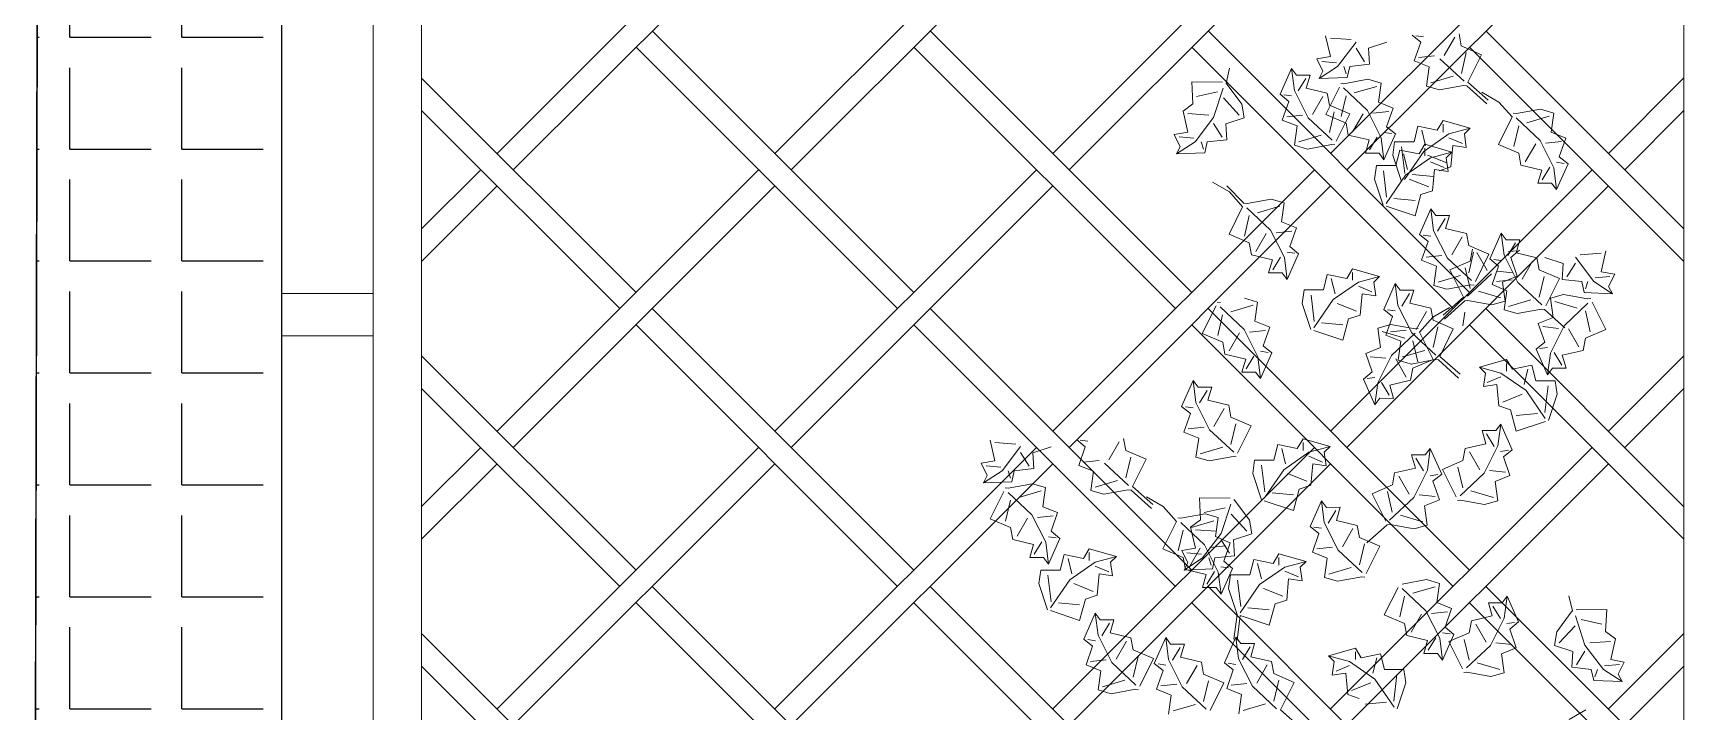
# Model space of a CAD drawing. Header units: inches. Extents: x -173 to 14008, y -3334 to 10368.
# Drawn here: x 7964.6 to 8167.3, y 9968.2 to 10051.6 of the extents above; entities that cross this region are included whole.
import ezdxf

# ---------------------------------------------------------------- set-up
doc = ezdxf.new("R2010")
doc.units = ezdxf.units.IN
doc.header["$MEASUREMENT"] = 0
doc.layers.add('ARREDAMENTO', color=8, linetype='Continuous', lineweight=18)
pattern_1 = [(360, (-11088.4, 5018.606), (-2e-15, 13.75), [10, -3.75]), (90, (-11088.4, 5018.606), (-13.75, -9e-16), [10, -3.75])]

# ---------------------------------------------------------------- blocks, each defined once
blk = doc.blocks.new('parete')
at = {"layer": 'ARREDAMENTO'}
for p, q in [((2740.95, 3546.61), (2740.95, 3769.02)), ((2752.23, 3546.61), (2752.23, 3769.02)), ((2758.16, 3546.61), (2758.16, 3769.02)), ((2913.19, 3546.61), (2913.19, 3769.02)), ((2752.23, 3719.68), (2740.95, 3719.68)), ((2752.23, 3714.48), (2740.95, 3714.48))]:
    blk.add_line(p, q, dxfattribs=at)
at = {"layer": 'ARREDAMENTO', "linetype": 'Continuous'}
for p, q in [((2767.42, 3736.9), (2799.55, 3769.02)), ((2801.55, 3736.9), (2833.67, 3769.02)), ((2835.67, 3736.9), (2867.8, 3769.02)), ((2869.8, 3736.9), (2901.92, 3769.02)), ((2769.42, 3734.9), (2801.55, 3767.02)), ((2803.55, 3734.9), (2835.67, 3767.02)), ((2837.67, 3734.9), (2869.8, 3767.02)), ((2871.8, 3734.9), (2903.92, 3767.02)), ((2818.61, 3719.83), (2786.49, 3751.96)), ((2852.74, 3719.83), (2820.61, 3751.96)), ((2886.86, 3719.83), (2854.74, 3751.96)), ((2913.19, 3727.63), (2888.86, 3751.96)), ((2816.61, 3717.83), (2784.49, 3749.96)), ((2850.74, 3717.83), (2818.61, 3749.96)), ((2884.86, 3717.83), (2852.74, 3749.96)), ((2913.19, 3723.63), (2886.86, 3749.96)), ((2784.49, 3719.83), (2758.16, 3746.16)), ((2903.92, 3736.9), (2913.19, 3746.17)), ((2782.49, 3717.83), (2758.16, 3742.16)), ((2905.92, 3734.9), (2913.19, 3742.17)), ((2758.16, 3727.63), (2765.42, 3734.9)), ((2767.42, 3702.77), (2799.55, 3734.9)), ((2801.55, 3702.77), (2833.67, 3734.9)), ((2835.67, 3702.77), (2867.8, 3734.9)), ((2869.8, 3702.77), (2901.92, 3734.9)), ((2758.16, 3723.63), (2767.42, 3732.9)), ((2769.42, 3700.77), (2801.55, 3732.9)), ((2803.55, 3700.77), (2835.67, 3732.9)), ((2837.67, 3700.77), (2869.8, 3732.9)), ((2871.8, 3700.77), (2903.92, 3732.9)), ((2818.61, 3685.71), (2786.49, 3717.83)), ((2852.74, 3685.71), (2820.61, 3717.83)), ((2886.86, 3685.71), (2854.74, 3717.83)), ((2913.19, 3693.5), (2888.86, 3717.83)), ((2816.61, 3683.71), (2784.49, 3715.83)), ((2850.74, 3683.71), (2818.61, 3715.83)), ((2884.86, 3683.71), (2852.74, 3715.83)), ((2913.19, 3689.5), (2886.86, 3715.83)), ((2784.49, 3685.71), (2758.16, 3712.04)), ((2903.92, 3702.77), (2913.19, 3712.04)), ((2782.49, 3683.71), (2758.16, 3708.04)), ((2905.92, 3700.77), (2913.19, 3708.04)), ((2758.16, 3693.51), (2765.42, 3700.77)), ((2767.42, 3668.65), (2799.55, 3700.77)), ((2801.55, 3668.65), (2833.67, 3700.77)), ((2835.67, 3668.65), (2867.8, 3700.77)), ((2869.8, 3668.65), (2901.92, 3700.77)), ((2758.16, 3689.51), (2767.42, 3698.77)), ((2769.42, 3666.65), (2801.55, 3698.77)), ((2803.55, 3666.65), (2835.67, 3698.77)), ((2837.67, 3666.65), (2869.8, 3698.77)), ((2871.8, 3666.65), (2903.92, 3698.77)), ((2818.61, 3651.58), (2786.49, 3683.71)), ((2852.74, 3651.58), (2820.61, 3683.71)), ((2886.86, 3651.58), (2854.74, 3683.71)), ((2913.19, 3659.38), (2888.86, 3683.71)), ((2816.61, 3649.58), (2784.49, 3681.71)), ((2850.74, 3649.58), (2818.61, 3681.71)), ((2884.86, 3649.58), (2852.74, 3681.71)), ((2913.19, 3655.38), (2886.86, 3681.71)), ((2818.61, 3617.46), (2758.16, 3677.91)), ((2903.92, 3668.65), (2913.19, 3677.92)), ((2816.61, 3615.46), (2758.16, 3673.91)), ((2905.92, 3666.65), (2913.19, 3673.92))]:
    blk.add_line(p, q, dxfattribs=at)
at = {"layer": 'ARREDAMENTO', "lineweight": 5}
for p, q in [((2869.76, 3748.8), (2869.17, 3751.36)), ((2869.77, 3751.06), (2872.33, 3750.89)), ((2880.87, 3750.56), (2879.79, 3751.43)), ((2880.26, 3751.36), (2881.2, 3751.23)), ((2885.03, 3751.17), (2883.76, 3748.95)), ((2885.57, 3751.58), (2885.84, 3750.1)), ((2870.65, 3747.59), (2872.93, 3750.58)), ((2873.96, 3748.17), (2872.92, 3749.83)), ((2876.69, 3750.56), (2874.43, 3749.82)), ((2874.43, 3749.82), (2874.56, 3747.86)), ((2880.06, 3748.27), (2880.87, 3750.56)), ((2885.84, 3750.1), (2888.33, 3749.03)), ((2885.85, 3746.73), (2886.45, 3749.29)), ((2888.33, 3749.03), (2886.66, 3745.66)), ((2856.96, 3745.51), (2857.39, 3747.37)), ((2857.39, 3747.37), (2857.39, 3747.37)), ((2863.59, 3744.16), (2864.99, 3747.33)), ((2864.99, 3747.33), (2865.34, 3744.64)), ((2864.99, 3747.33), (2865.6, 3746.52)), ((2868.1, 3748.52), (2869.76, 3748.8)), ((2868.84, 3747.01), (2868.1, 3748.52)), ((2868.38, 3746.11), (2870.65, 3747.59)), ((2868.38, 3746.11), (2868.84, 3747.01)), ((2870.5, 3748.05), (2868.7, 3748.21)), ((2871.7, 3746.68), (2871.4, 3747.59)), ((2872.15, 3747.58), (2871.84, 3746.23)), ((2874.56, 3747.86), (2872.15, 3747.58)), ((2881.88, 3747.53), (2880.06, 3748.27)), ((2880.6, 3748.67), (2882.55, 3748.88)), ((2881.55, 3745.18), (2881.88, 3747.53)), ((2883.22, 3748.54), (2886.18, 3745.78)), ((2852.75, 3745.69), (2856.51, 3745.66)), ((2852.88, 3742.98), (2852.75, 3745.69)), ((2855.42, 3741.31), (2856.59, 3744.91)), ((2857.11, 3745.36), (2856.96, 3745.51)), ((2858.89, 3742.94), (2857.11, 3745.36)), ((2865.6, 3746.52), (2867.28, 3746.52)), ((2865.81, 3744.57), (2866.74, 3746.12)), ((2867.28, 3746.52), (2866.81, 3744.91)), ((2866.81, 3744.91), (2869.37, 3744.31)), ((2871.84, 3746.23), (2868.38, 3746.11)), ((2869.2, 3741.7), (2870.88, 3745.06)), ((2871.42, 3745.47), (2871.03, 3745.51)), ((2874.31, 3742.18), (2871.39, 3744.94)), ((2874.37, 3746.01), (2871.42, 3745.47)), ((2875.45, 3745.14), (2872.7, 3744.33)), ((2874.37, 3746.01), (2875.99, 3745.55)), ((2875.99, 3745.55), (2875.66, 3743.19)), ((2883.17, 3744.71), (2881.55, 3745.18)), ((2882.09, 3745.58), (2884.84, 3746.4)), ((2883.17, 3744.71), (2886.12, 3745.26)), ((2886.51, 3745.21), (2886.12, 3745.26)), ((2888.98, 3742.98), (2886.51, 3745.21)), ((2886.66, 3745.66), (2889.16, 3743.46)), ((2851.67, 3742.09), (2852.88, 3742.98)), ((2855.9, 3744.47), (2853.34, 3743.88)), ((2858.58, 3741.59), (2856.64, 3743.71)), ((2858.89, 3742.94), (2859.18, 3741.28)), ((2864.67, 3743.29), (2863.59, 3744.16)), ((2863.86, 3741), (2864.67, 3743.29)), ((2864.06, 3744.1), (2865, 3743.96)), ((2865.34, 3744.64), (2867.03, 3741.28)), ((2868.84, 3743.9), (2867.56, 3741.68)), ((2869.37, 3744.31), (2869.64, 3742.83)), ((2871.69, 3743.99), (2871.09, 3741.43)), ((2875.66, 3743.19), (2877.48, 3742.45)), ((2890.44, 3743.2), (2888.38, 3744.41)), ((2890.44, 3743.2), (2892.08, 3741.38)), ((2852.25, 3739.53), (2851.67, 3742.09)), ((2852.27, 3741.79), (2854.82, 3741.62)), ((2853.14, 3738.32), (2855.42, 3741.31)), ((2859.18, 3741.28), (2856.92, 3740.55)), ((2865.68, 3740.27), (2863.86, 3741)), ((2864.4, 3741.41), (2866.35, 3741.61)), ((2867.03, 3741.28), (2869.98, 3738.51)), ((2871.7, 3740.63), (2869.2, 3741.7)), ((2869.64, 3742.83), (2872.14, 3741.76)), ((2869.65, 3739.47), (2870.25, 3742.02)), ((2872.14, 3741.76), (2870.46, 3738.39)), ((2872.5, 3739.55), (2873.78, 3741.77)), ((2876, 3738.82), (2874.31, 3742.18)), ((2876.94, 3742.05), (2874.99, 3741.84)), ((2877.48, 3742.45), (2876.67, 3740.17)), ((2882.89, 3739.77), (2883.6, 3740.96)), ((2883.6, 3740.96), (2886.93, 3740.01)), ((2890.4, 3738.01), (2892.08, 3741.38)), ((2892.61, 3741.79), (2892.23, 3741.83)), ((2895.51, 3738.5), (2892.59, 3741.26)), ((2895.57, 3742.33), (2892.61, 3741.79)), ((2896.65, 3741.46), (2893.89, 3740.64)), ((2895.57, 3742.33), (2897.19, 3741.86)), ((2897.19, 3741.86), (2896.86, 3739.51)), ((2850.59, 3739.24), (2852.25, 3739.53)), ((2851.33, 3737.73), (2850.59, 3739.24)), ((2853, 3738.77), (2851.19, 3738.94)), ((2856.46, 3738.9), (2855.42, 3740.56)), ((2856.92, 3740.55), (2857.06, 3738.59)), ((2865.35, 3737.91), (2865.68, 3740.27)), ((2865.89, 3738.32), (2868.64, 3739.13)), ((2871.97, 3739.15), (2871.7, 3740.63)), ((2874.52, 3738.55), (2871.97, 3739.15)), ((2875.53, 3738.89), (2874.59, 3737.34)), ((2876.35, 3736.13), (2876, 3738.82)), ((2877.28, 3739.36), (2876.34, 3739.49)), ((2877.75, 3739.29), (2876.35, 3736.13)), ((2876.67, 3740.17), (2877.75, 3739.29)), ((2880.04, 3738.34), (2880.51, 3740.24)), ((2880.51, 3740.24), (2882.89, 3739.77)), ((2880.99, 3739.77), (2881.46, 3737.87)), ((2884.32, 3739.29), (2881.23, 3737.15)), ((2883.6, 3740.48), (2883.6, 3739.53)), ((2886.93, 3740.01), (2884.32, 3739.29)), ((2884.32, 3738.82), (2885.98, 3738.1)), ((2886.93, 3740.01), (2886.22, 3739.29)), ((2886.22, 3739.29), (2886.46, 3737.63)), ((2892.89, 3740.31), (2892.29, 3737.75)), ((2896.86, 3739.51), (2898.67, 3738.77)), ((2850.88, 3736.83), (2853.14, 3738.32)), ((2850.88, 3736.83), (2851.33, 3737.73)), ((2854.34, 3736.96), (2850.88, 3736.83)), ((2854.19, 3737.41), (2853.9, 3738.31)), ((2854.65, 3738.31), (2854.34, 3736.96)), ((2857.06, 3738.59), (2854.65, 3738.31)), ((2866.97, 3737.44), (2865.35, 3737.91)), ((2866.97, 3737.44), (2869.92, 3737.99)), ((2870.31, 3737.94), (2869.92, 3737.99)), ((2874.06, 3736.93), (2874.52, 3738.55)), ((2875.74, 3736.94), (2874.06, 3736.93)), ((2876.35, 3736.13), (2875.74, 3736.94)), ((2877.42, 3736.68), (2877.66, 3738.34)), ((2877.66, 3738.34), (2880.04, 3738.34)), ((2877.8, 3735.41), (2878.28, 3737.31)), ((2878.28, 3737.31), (2880.65, 3736.83)), ((2878.9, 3734.45), (2878.52, 3737.71)), ((2878.75, 3736.83), (2879.23, 3734.93)), ((2881.23, 3737.15), (2878.86, 3733.69)), ((2880.65, 3736.83), (2881.37, 3738.02)), ((2881.37, 3738.02), (2884.7, 3737.07)), ((2881.37, 3737.55), (2881.37, 3736.6)), ((2884.7, 3737.07), (2882.08, 3736.36)), ((2884.7, 3737.07), (2883.98, 3736.36)), ((2884.79, 3737.87), (2884.56, 3735.25)), ((2886.46, 3737.63), (2884.79, 3737.87)), ((2892.89, 3736.94), (2890.4, 3738.01)), ((2893.17, 3735.46), (2892.89, 3736.94)), ((2893.7, 3735.87), (2894.98, 3738.09)), ((2897.2, 3735.14), (2895.51, 3738.5)), ((2898.14, 3738.37), (2896.19, 3738.16)), ((2898.67, 3738.77), (2897.87, 3736.48)), ((2875.18, 3733.74), (2875.42, 3735.41)), ((2875.42, 3735.41), (2877.8, 3735.41)), ((2876.67, 3731.52), (2876.28, 3734.78)), ((2877.42, 3736.68), (2878.48, 3733.47)), ((2882.08, 3736.36), (2878.99, 3734.22)), ((2884.08, 3735.73), (2881.7, 3736.68)), ((2882.08, 3735.88), (2883.74, 3735.17)), ((2882.56, 3734.93), (2882.32, 3732.32)), ((2884.22, 3734.69), (2882.56, 3734.93)), ((2884.56, 3735.25), (2883.13, 3734.78)), ((2883.98, 3736.36), (2884.22, 3734.69)), ((2895.72, 3734.86), (2893.17, 3735.46)), ((2895.26, 3733.25), (2895.72, 3734.86)), ((2896.73, 3735.2), (2895.79, 3733.65)), ((2897.54, 3732.45), (2897.2, 3735.14)), ((2898.48, 3735.68), (2897.54, 3735.81)), ((2898.95, 3735.61), (2897.54, 3732.45)), ((2897.87, 3736.48), (2898.95, 3735.61)), ((2857.36, 3732.17), (2855.3, 3733.38)), ((2859.15, 3730.8), (2857.05, 3732.9)), ((2875.18, 3733.74), (2876.24, 3730.54)), ((2878.99, 3734.22), (2876.62, 3730.76)), ((2881.84, 3732.79), (2879.46, 3733.74)), ((2879.8, 3734.3), (2882.42, 3734.06)), ((2896.94, 3733.25), (2895.26, 3733.25)), ((2897.54, 3732.45), (2896.94, 3733.25)), ((2857.36, 3732.17), (2858.99, 3730.35)), ((2859.53, 3730.75), (2859.15, 3730.8)), ((2862.49, 3731.3), (2859.53, 3730.75)), ((2862.49, 3731.3), (2864.1, 3730.83)), ((2864.1, 3730.83), (2863.77, 3728.48)), ((2877.56, 3731.37), (2880.18, 3731.13)), ((2880.89, 3731.84), (2880.18, 3729.23)), ((2882.32, 3732.32), (2880.89, 3731.84)), ((2857.32, 3726.98), (2858.99, 3730.35)), ((2859.8, 3729.27), (2859.2, 3726.72)), ((2862.43, 3727.46), (2859.51, 3730.23)), ((2863.57, 3730.43), (2860.81, 3729.61)), ((2880.18, 3729.23), (2876.61, 3730.41)), ((2880.69, 3726.93), (2882.1, 3730.09)), ((2882.1, 3730.09), (2882.7, 3729.29)), ((2882.1, 3730.09), (2882.44, 3727.4)), ((2882.7, 3729.29), (2884.39, 3729.29)), ((2882.91, 3727.34), (2883.85, 3728.89)), ((2884.39, 3729.29), (2883.92, 3727.68)), ((2859.81, 3725.91), (2857.32, 3726.98)), ((2860.62, 3724.84), (2861.89, 3727.06)), ((2864.12, 3724.1), (2862.43, 3727.46)), ((2865.05, 3727.33), (2863.1, 3727.13)), ((2863.77, 3728.48), (2865.59, 3727.74)), ((2865.59, 3727.74), (2864.79, 3725.45)), ((2881.77, 3726.06), (2880.69, 3726.93)), ((2881.16, 3726.86), (2882.1, 3726.73)), ((2882.44, 3727.4), (2884.13, 3724.04)), ((2883.92, 3727.68), (2886.48, 3727.08)), ((2885.94, 3726.67), (2884.67, 3724.45)), ((2886.48, 3727.08), (2886.75, 3725.6)), ((2889.34, 3723.94), (2890.75, 3727.1)), ((2890.75, 3727.1), (2891.36, 3726.3)), ((2890.75, 3727.1), (2891.09, 3724.41)), ((2860.08, 3724.43), (2859.81, 3725.91)), ((2865.4, 3724.65), (2864.45, 3724.78)), ((2864.79, 3725.45), (2865.87, 3724.58)), ((2880.97, 3723.77), (2881.77, 3726.06)), ((2886.75, 3725.6), (2889.24, 3724.53)), ((2886.76, 3722.23), (2887.36, 3724.79)), ((2887.21, 3725.14), (2886.94, 3723.66)), ((2887.75, 3724.74), (2889.02, 3722.52)), ((2891.36, 3726.3), (2893.04, 3726.3)), ((2891.56, 3724.35), (2892.5, 3725.9)), ((2892.52, 3724.93), (2891.58, 3724.8)), ((2891.91, 3724.12), (2892.99, 3725)), ((2893.04, 3726.3), (2892.57, 3724.69)), ((2892.57, 3724.69), (2895.13, 3724.09)), ((2903.01, 3724.63), (2900.45, 3724.46)), ((2903.02, 3722.37), (2903.61, 3724.93)), ((2862.64, 3723.83), (2860.08, 3724.43)), ((2862.17, 3722.22), (2862.64, 3723.83)), ((2863.65, 3724.17), (2862.71, 3722.62)), ((2864.46, 3721.41), (2864.12, 3724.1)), ((2865.87, 3724.58), (2864.46, 3721.41)), ((2871.77, 3721.55), (2872.49, 3722.74)), ((2872.49, 3722.74), (2875.81, 3721.79)), ((2882.79, 3723.03), (2880.97, 3723.77)), ((2881.51, 3724.17), (2883.46, 3724.38)), ((2882.46, 3720.68), (2882.79, 3723.03)), ((2884.13, 3724.04), (2887.08, 3721.28)), ((2886.94, 3723.66), (2884.44, 3722.59)), ((2884.44, 3722.59), (2886.12, 3719.23)), ((2886.93, 3720.3), (2886.33, 3722.86)), ((2889.24, 3724.53), (2887.57, 3721.16)), ((2890.42, 3723.07), (2889.34, 3723.94)), ((2889.62, 3720.78), (2890.42, 3723.07)), ((2889.82, 3723.87), (2890.76, 3723.74)), ((2891.09, 3724.41), (2892.78, 3721.06)), ((2892.72, 3721.83), (2891.91, 3724.12)), ((2894.59, 3723.68), (2893.32, 3721.46)), ((2895.13, 3724.09), (2895.4, 3722.61)), ((2895.4, 3722.61), (2897.89, 3721.54)), ((2896.09, 3724.12), (2898.35, 3723.39)), ((2898.35, 3723.39), (2898.22, 3721.43)), ((2898.82, 3721.74), (2899.86, 3723.4)), ((2902.13, 3721.16), (2899.85, 3724.15)), ((2863.85, 3722.22), (2862.17, 3722.22)), ((2864.46, 3721.41), (2863.85, 3722.22)), ((2868.92, 3720.13), (2869.39, 3722.03)), ((2869.39, 3722.03), (2871.77, 3721.55)), ((2869.87, 3721.55), (2870.34, 3719.65)), ((2873.2, 3721.08), (2870.11, 3718.94)), ((2872.49, 3722.27), (2872.49, 3721.32)), ((2875.81, 3721.79), (2873.2, 3721.08)), ((2873.2, 3720.6), (2874.86, 3719.89)), ((2875.81, 3721.79), (2875.1, 3721.08)), ((2875.1, 3721.08), (2875.34, 3719.41)), ((2876.32, 3717.74), (2877.72, 3720.91)), ((2877.72, 3720.91), (2878.06, 3718.22)), ((2877.72, 3720.91), (2878.33, 3720.1)), ((2884.07, 3720.21), (2882.46, 3720.68)), ((2882.99, 3721.08), (2885.75, 3721.9)), ((2884.07, 3720.21), (2887.03, 3720.76)), ((2889.56, 3722.11), (2886.6, 3719.35)), ((2887.41, 3720.71), (2887.03, 3720.76)), ((2891.44, 3720.04), (2889.62, 3720.78)), ((2890.16, 3721.18), (2892.11, 3721.39)), ((2892.18, 3722.24), (2890.23, 3722.45)), ((2890.9, 3721.1), (2892.72, 3721.83)), ((2891.23, 3718.74), (2890.9, 3721.1)), ((2892.78, 3721.06), (2895.73, 3718.29)), ((2895.41, 3719.25), (2896.01, 3721.8)), ((2897.89, 3721.54), (2896.22, 3718.17)), ((2898.22, 3721.43), (2900.63, 3721.15)), ((2900.63, 3721.15), (2900.94, 3719.8)), ((2901.08, 3720.25), (2901.38, 3721.15)), ((2904.4, 3719.67), (2902.13, 3721.16)), ((2902.28, 3721.61), (2904.08, 3721.78)), ((2904.68, 3722.08), (2903.02, 3722.37)), ((2903.94, 3720.57), (2904.68, 3722.08)), ((2904.4, 3719.67), (2903.94, 3720.57)), ((2856.26, 3718.57), (2855.87, 3718.61)), ((2859.21, 3719.11), (2860.83, 3718.64)), ((2860.83, 3718.64), (2860.5, 3716.29)), ((2866.3, 3718.46), (2866.54, 3720.13)), ((2866.54, 3720.13), (2868.92, 3720.13)), ((2867.78, 3716.24), (2867.4, 3719.5)), ((2870.11, 3718.94), (2867.74, 3715.48)), ((2873.67, 3719.65), (2873.44, 3717.04)), ((2875.34, 3719.41), (2873.67, 3719.65)), ((2878.33, 3720.1), (2880.01, 3720.11)), ((2878.54, 3718.15), (2879.47, 3719.7)), ((2880.01, 3720.11), (2879.54, 3718.49)), ((2886.12, 3719.23), (2883.62, 3717.02)), ((2883.79, 3716.54), (2886.27, 3718.78)), ((2886.27, 3718.78), (2886.66, 3718.82)), ((2889.61, 3718.28), (2886.66, 3718.82)), ((2890.69, 3719.15), (2887.94, 3719.96)), ((2889.61, 3718.28), (2891.23, 3718.74)), ((2891.11, 3717.69), (2891.44, 3720.04)), ((2891.64, 3718.09), (2894.4, 3718.91)), ((2898.41, 3719.58), (2896.79, 3719.11)), ((2896.79, 3719.11), (2897.12, 3716.76)), ((2897.33, 3718.71), (2900.08, 3717.89)), ((2898.41, 3719.58), (2901.36, 3719.03)), ((2898.46, 3715.74), (2901.39, 3718.51)), ((2900.94, 3719.8), (2904.4, 3719.67)), ((2901.36, 3719.03), (2901.75, 3719.08)), ((2903.58, 3715.26), (2901.9, 3718.63)), ((2854.04, 3714.79), (2855.72, 3718.16)), ((2856.53, 3717.09), (2855.93, 3714.53)), ((2859.16, 3715.28), (2856.23, 3718.04)), ((2860.29, 3718.24), (2857.54, 3717.42)), ((2866.3, 3718.46), (2867.36, 3715.26)), ((2872.96, 3717.51), (2870.58, 3718.46)), ((2872.01, 3716.56), (2871.3, 3713.94)), ((2873.44, 3717.04), (2872.01, 3716.56)), ((2877.4, 3716.87), (2876.32, 3717.74)), ((2876.59, 3714.58), (2877.4, 3716.87)), ((2876.79, 3717.68), (2877.73, 3717.55)), ((2878.06, 3718.22), (2879.75, 3714.86)), ((2879.54, 3718.49), (2882.1, 3717.89)), ((2881.56, 3717.49), (2880.29, 3715.26)), ((2882.34, 3716.77), (2880.7, 3714.95)), ((2882.1, 3717.89), (2882.37, 3716.41)), ((2882.34, 3716.77), (2884.4, 3717.97)), ((2886.03, 3715.71), (2886.27, 3717.38)), ((2892.72, 3717.22), (2891.11, 3717.69)), ((2892.72, 3717.22), (2895.68, 3717.77)), ((2897.12, 3716.76), (2895.3, 3716.02)), ((2896.06, 3717.72), (2895.68, 3717.77)), ((2898.54, 3715.49), (2896.06, 3717.72)), ((2901.09, 3717.55), (2901.69, 3715)), ((2856.54, 3713.72), (2854.04, 3714.79)), ((2857.34, 3712.65), (2858.62, 3714.87)), ((2860.84, 3711.92), (2859.16, 3715.28)), ((2861.78, 3715.15), (2859.83, 3714.94)), ((2860.5, 3716.29), (2862.32, 3715.55)), ((2862.32, 3715.55), (2861.51, 3713.26)), ((2871.3, 3713.94), (2867.73, 3715.13)), ((2868.68, 3716.08), (2871.3, 3715.85)), ((2877.21, 3715.9), (2875.59, 3715.43)), ((2875.59, 3715.43), (2875.92, 3713.07)), ((2876.13, 3715.02), (2878.89, 3714.21)), ((2878.41, 3713.85), (2876.59, 3714.58)), ((2877.13, 3714.99), (2879.08, 3715.19)), ((2877.21, 3715.9), (2880.17, 3715.35)), ((2877.27, 3712.06), (2880.19, 3714.83)), ((2879.75, 3714.86), (2882.71, 3712.1)), ((2880.17, 3715.35), (2880.55, 3715.4)), ((2882.38, 3711.58), (2880.7, 3714.95)), ((2882.37, 3716.41), (2884.86, 3715.34)), ((2882.38, 3713.05), (2882.98, 3715.61)), ((2884.86, 3715.34), (2883.19, 3711.97)), ((2895.3, 3716.02), (2896.11, 3713.73)), ((2895.84, 3715.62), (2897.79, 3715.41)), ((2896.78, 3712.38), (2898.46, 3715.74)), ((2900.27, 3713.12), (2899, 3715.34)), ((2901.08, 3714.19), (2903.58, 3715.26)), ((2856.81, 3712.24), (2856.54, 3713.72)), ((2862.12, 3712.46), (2861.18, 3712.59)), ((2861.51, 3713.26), (2862.59, 3712.39)), ((2875.92, 3713.07), (2874.11, 3712.34)), ((2878.08, 3711.49), (2878.41, 3713.85)), ((2878.62, 3711.9), (2881.37, 3712.71)), ((2879.89, 3713.87), (2880.49, 3711.31)), ((2896.11, 3713.73), (2895.03, 3712.86)), ((2895.03, 3712.86), (2896.43, 3709.7)), ((2895.5, 3712.93), (2896.44, 3713.06)), ((2897.25, 3712.45), (2898.18, 3710.9)), ((2898.25, 3712.11), (2900.81, 3712.71)), ((2900.81, 3712.71), (2901.08, 3714.19)), ((2859.37, 3711.64), (2856.81, 3712.24)), ((2858.9, 3710.03), (2859.37, 3711.64)), ((2860.37, 3711.98), (2859.44, 3710.43)), ((2861.19, 3709.23), (2860.84, 3711.92)), ((2862.59, 3712.39), (2861.19, 3709.23)), ((2874.11, 3712.34), (2874.91, 3710.05)), ((2874.64, 3711.93), (2876.59, 3711.73)), ((2875.58, 3708.7), (2877.27, 3712.06)), ((2879.08, 3709.43), (2877.8, 3711.66)), ((2879.7, 3711.03), (2878.08, 3711.49)), ((2879.61, 3709.03), (2879.89, 3710.51)), ((2879.7, 3711.03), (2882.65, 3711.57)), ((2879.89, 3710.51), (2882.38, 3711.58)), ((2883.04, 3711.53), (2882.65, 3711.57)), ((2885.51, 3709.29), (2883.04, 3711.53)), ((2883.19, 3711.97), (2885.69, 3709.77)), ((2891.41, 3711.59), (2888.08, 3710.64)), ((2888.08, 3710.64), (2890.7, 3709.92)), ((2888.08, 3710.64), (2888.8, 3709.92)), ((2892.13, 3710.4), (2891.41, 3711.59)), ((2891.41, 3711.11), (2891.41, 3710.16)), ((2894.5, 3710.88), (2892.13, 3710.4)), ((2894.03, 3710.4), (2893.55, 3708.5)), ((2894.98, 3708.97), (2894.5, 3710.88)), ((2896.43, 3709.7), (2896.78, 3712.38)), ((2896.43, 3709.7), (2897.04, 3710.5)), ((2897.04, 3710.5), (2898.72, 3710.5)), ((2898.72, 3710.5), (2898.25, 3712.11)), ((2851.49, 3705.83), (2852.9, 3709)), ((2852.9, 3709), (2853.24, 3706.31)), ((2852.9, 3709), (2853.51, 3708.19)), ((2860.58, 3710.03), (2858.9, 3710.03)), ((2861.19, 3709.23), (2860.58, 3710.03)), ((2874.91, 3710.05), (2873.83, 3709.18)), ((2873.83, 3709.18), (2875.23, 3706.01)), ((2874.3, 3709.24), (2875.24, 3709.38)), ((2875.23, 3706.01), (2875.58, 3708.7)), ((2876.05, 3708.77), (2876.99, 3707.22)), ((2877.06, 3708.43), (2879.61, 3709.03)), ((2877.52, 3706.81), (2877.06, 3708.43)), ((2888.8, 3709.92), (2888.56, 3708.26)), ((2888.56, 3708.26), (2890.22, 3708.5)), ((2890.7, 3709.45), (2889.04, 3708.74)), ((2890.22, 3708.5), (2890.46, 3705.88)), ((2890.7, 3709.92), (2893.79, 3707.78)), ((2897.36, 3708.97), (2894.98, 3708.97)), ((2897.6, 3707.31), (2897.36, 3708.97)), ((2853.51, 3708.19), (2855.19, 3708.2)), ((2853.71, 3706.24), (2854.65, 3707.79)), ((2855.19, 3708.2), (2854.72, 3706.58)), ((2854.72, 3706.58), (2857.28, 3705.98)), ((2875.23, 3706.01), (2875.84, 3706.82)), ((2875.84, 3706.82), (2877.52, 3706.81)), ((2890.94, 3706.36), (2893.32, 3707.31)), ((2893.79, 3707.78), (2896.16, 3704.32)), ((2896.11, 3705.09), (2896.5, 3708.34)), ((2897.6, 3707.31), (2896.54, 3704.1)), ((2852.57, 3704.96), (2851.49, 3705.83)), ((2851.77, 3702.67), (2852.57, 3704.96)), ((2851.97, 3705.77), (2852.91, 3705.64)), ((2853.24, 3706.31), (2854.93, 3702.95)), ((2856.74, 3705.58), (2855.47, 3703.36)), ((2857.28, 3705.98), (2857.55, 3704.5)), ((2857.55, 3704.5), (2860.04, 3703.43)), ((2890.46, 3705.88), (2891.89, 3705.41)), ((2891.89, 3705.41), (2892.6, 3702.79)), ((2895.22, 3704.93), (2892.6, 3704.69)), ((2853.59, 3701.94), (2851.77, 3702.67)), ((2852.31, 3703.08), (2854.26, 3703.29)), ((2854.93, 3702.95), (2857.89, 3700.19)), ((2857.56, 3701.14), (2858.16, 3703.7)), ((2860.04, 3703.43), (2858.37, 3700.07)), ((2890.08, 3702.85), (2888.39, 3702.86)), ((2888.39, 3702.86), (2888.86, 3701.24)), ((2889.87, 3700.9), (2888.93, 3702.45)), ((2890.68, 3703.66), (2890.08, 3702.85)), ((2890.68, 3703.66), (2890.34, 3700.97)), ((2892.09, 3700.49), (2890.68, 3703.66)), ((2892.6, 3702.79), (2896.17, 3703.98)), ((2828.55, 3699.12), (2827.97, 3701.68)), ((2828.57, 3701.37), (2831.12, 3701.2)), ((2829.44, 3697.91), (2831.72, 3700.9)), ((2835.48, 3700.87), (2833.22, 3700.13)), ((2839.66, 3700.87), (2838.58, 3701.74)), ((2838.86, 3698.58), (2839.66, 3700.87)), ((2839.05, 3701.68), (2839.99, 3701.54)), ((2843.83, 3701.48), (2842.56, 3699.26)), ((2844.37, 3701.89), (2844.64, 3700.41)), ((2844.64, 3700.41), (2847.13, 3699.34)), ((2853.26, 3699.58), (2853.59, 3701.94)), ((2853.79, 3699.99), (2856.55, 3700.8)), ((2862.84, 3699.23), (2863.32, 3701.13)), ((2863.32, 3701.13), (2865.7, 3700.66)), ((2863.79, 3700.66), (2864.27, 3698.76)), ((2865.7, 3700.66), (2866.41, 3701.85)), ((2866.41, 3701.85), (2869.74, 3700.9)), ((2866.41, 3701.37), (2866.41, 3700.42)), ((2869.74, 3700.9), (2867.12, 3700.18)), ((2869.74, 3700.9), (2869.02, 3700.18)), ((2882.03, 3700.67), (2881.42, 3699.86)), ((2882.03, 3700.67), (2881.69, 3697.98)), ((2883.44, 3697.51), (2882.03, 3700.67)), ((2886.3, 3700.64), (2886.03, 3699.16)), ((2888.86, 3701.24), (2886.3, 3700.64)), ((2890.34, 3700.97), (2888.65, 3697.61)), ((2891.62, 3700.43), (2890.67, 3700.3)), ((2891.01, 3699.62), (2892.09, 3700.49)), ((2826.89, 3698.83), (2828.55, 3699.12)), ((2827.63, 3697.32), (2826.89, 3698.83)), ((2829.3, 3698.36), (2827.49, 3698.52)), ((2832.76, 3698.48), (2831.72, 3700.14)), ((2833.22, 3700.13), (2833.36, 3698.18)), ((2840.68, 3697.85), (2838.86, 3698.58)), ((2839.4, 3698.99), (2841.35, 3699.19)), ((2842.02, 3698.86), (2844.97, 3696.1)), ((2844.65, 3697.05), (2845.25, 3699.6)), ((2847.13, 3699.34), (2845.46, 3695.97)), ((2854.87, 3699.12), (2853.26, 3699.58)), ((2854.87, 3699.12), (2857.83, 3699.66)), ((2858.21, 3699.62), (2857.83, 3699.66)), ((2860.23, 3697.57), (2860.46, 3699.23)), ((2860.46, 3699.23), (2862.84, 3699.23)), ((2861.71, 3695.34), (2861.32, 3698.6)), ((2867.12, 3700.18), (2864.03, 3698.04)), ((2867.12, 3699.71), (2868.79, 3698.99)), ((2867.6, 3698.76), (2867.36, 3696.14)), ((2869.26, 3698.52), (2867.6, 3698.76)), ((2869.02, 3700.18), (2869.26, 3698.52)), ((2880.21, 3698.25), (2877.65, 3697.65)), ((2881.42, 3699.86), (2879.74, 3699.87)), ((2879.74, 3699.87), (2880.21, 3698.25)), ((2881.22, 3697.91), (2880.28, 3699.46)), ((2886.03, 3699.16), (2883.54, 3698.09)), ((2886.02, 3695.8), (2885.42, 3698.36)), ((2886.84, 3700.24), (2888.11, 3698.01)), ((2891.81, 3697.33), (2891.01, 3699.62)), ((2827.18, 3696.42), (2829.44, 3697.91)), ((2827.18, 3696.42), (2827.63, 3697.32)), ((2830.64, 3696.54), (2827.18, 3696.42)), ((2830.49, 3697), (2830.2, 3697.9)), ((2833.17, 3696.32), (2830.21, 3695.78)), ((2830.95, 3697.89), (2830.64, 3696.54)), ((2833.36, 3698.18), (2830.95, 3697.89)), ((2833.17, 3696.32), (2834.78, 3695.86)), ((2840.34, 3695.49), (2840.68, 3697.85)), ((2840.88, 3695.9), (2843.64, 3696.71)), ((2860.23, 3697.57), (2861.29, 3694.36)), ((2864.03, 3698.04), (2861.66, 3694.58)), ((2866.88, 3696.62), (2864.51, 3697.57)), ((2877.65, 3697.65), (2877.38, 3696.17)), ((2878.19, 3697.25), (2879.46, 3695.03)), ((2881.69, 3697.98), (2880, 3694.62)), ((2882.96, 3697.44), (2882.02, 3697.31)), ((2882.36, 3696.63), (2883.44, 3697.51)), ((2883.16, 3694.34), (2882.36, 3696.63)), ((2883.54, 3698.09), (2885.21, 3694.73)), ((2888.65, 3697.61), (2885.7, 3694.85)), ((2891.27, 3697.74), (2889.32, 3697.94)), ((2889.99, 3696.6), (2891.81, 3697.33)), ((2890.32, 3694.24), (2889.99, 3696.6)), ((2828, 3692.01), (2829.67, 3695.38)), ((2830.21, 3695.78), (2829.83, 3695.82)), ((2830.48, 3694.3), (2829.88, 3691.74)), ((2833.11, 3692.49), (2830.19, 3695.26)), ((2834.25, 3695.45), (2831.49, 3694.64)), ((2834.78, 3695.86), (2834.45, 3693.5)), ((2841.96, 3695.02), (2840.34, 3695.49)), ((2841.96, 3695.02), (2844.92, 3695.57)), ((2845.3, 3695.52), (2844.92, 3695.57)), ((2847.78, 3693.29), (2845.3, 3695.52)), ((2845.46, 3695.97), (2847.95, 3693.77)), ((2849.23, 3693.51), (2847.17, 3694.72)), ((2853.68, 3694.58), (2857.44, 3694.55)), ((2853.81, 3691.87), (2853.68, 3694.58)), ((2858.04, 3694.25), (2857.89, 3694.4)), ((2859.83, 3691.83), (2858.04, 3694.25)), ((2865.22, 3693.05), (2861.65, 3694.24)), ((2862.6, 3695.19), (2865.22, 3694.95)), ((2865.93, 3695.67), (2865.22, 3693.05)), ((2867.36, 3696.14), (2865.93, 3695.67)), ((2867.28, 3691.06), (2868.68, 3694.23)), ((2868.68, 3694.23), (2869.02, 3691.54)), ((2868.68, 3694.23), (2869.29, 3693.42)), ((2877.38, 3696.17), (2874.89, 3695.1)), ((2874.89, 3695.1), (2876.56, 3691.74)), ((2877.37, 3692.81), (2876.77, 3695.37)), ((2880, 3694.62), (2877.04, 3691.86)), ((2882.62, 3694.75), (2880.67, 3694.96)), ((2881.34, 3693.61), (2883.16, 3694.34)), ((2885.37, 3694.28), (2885.75, 3694.32)), ((2888.71, 3693.78), (2885.75, 3694.32)), ((2889.79, 3694.65), (2887.03, 3695.46)), ((2888.71, 3693.78), (2890.32, 3694.24)), ((2834.8, 3689.13), (2833.11, 3692.49)), ((2835.73, 3692.36), (2833.78, 3692.16)), ((2834.45, 3693.5), (2836.27, 3692.77)), ((2836.27, 3692.77), (2835.47, 3690.48)), ((2849.23, 3693.51), (2850.87, 3691.69)), ((2854.37, 3692.64), (2851.41, 3692.1)), ((2856.83, 3693.35), (2854.27, 3692.77)), ((2854.37, 3692.64), (2855.98, 3692.18)), ((2855.98, 3692.18), (2855.65, 3689.82)), ((2856.36, 3690.2), (2857.52, 3693.8)), ((2859.52, 3690.48), (2857.58, 3692.6)), ((2869.29, 3693.42), (2870.97, 3693.43)), ((2869.49, 3691.47), (2870.43, 3693.02)), ((2870.97, 3693.43), (2870.5, 3691.81)), ((2881.14, 3691.66), (2878.38, 3692.47)), ((2881.67, 3691.25), (2881.34, 3693.61)), ((2830.49, 3690.94), (2828, 3692.01)), ((2830.76, 3689.46), (2830.49, 3690.94)), ((2831.3, 3689.86), (2832.57, 3692.09)), ((2835.47, 3690.48), (2836.55, 3689.61)), ((2849.2, 3688.33), (2850.87, 3691.69)), ((2851.41, 3692.1), (2851.03, 3692.14)), ((2851.68, 3690.62), (2851.08, 3688.06)), ((2854.31, 3688.81), (2851.38, 3691.57)), ((2852.6, 3690.98), (2853.81, 3691.87)), ((2853.19, 3688.42), (2852.6, 3690.98)), ((2855.44, 3691.77), (2852.69, 3690.96)), ((2853.2, 3690.67), (2855.76, 3690.5)), ((2854.08, 3687.21), (2856.36, 3690.2)), ((2860.12, 3690.17), (2857.86, 3689.44)), ((2859.83, 3691.83), (2860.12, 3690.17)), ((2868.35, 3690.19), (2867.28, 3691.06)), ((2867.55, 3687.9), (2868.35, 3690.19)), ((2867.75, 3691), (2868.69, 3690.87)), ((2869.02, 3691.54), (2870.71, 3688.18)), ((2870.5, 3691.81), (2873.06, 3691.21)), ((2872.52, 3690.81), (2871.25, 3688.58)), ((2873.06, 3691.21), (2873.33, 3689.73)), ((2874.24, 3689.05), (2876.72, 3691.29)), ((2876.72, 3691.29), (2877.1, 3691.33)), ((2880.06, 3690.79), (2877.1, 3691.33)), ((2880.06, 3690.79), (2881.67, 3691.25)), ((2833.32, 3688.86), (2830.76, 3689.46)), ((2832.85, 3687.24), (2833.32, 3688.86)), ((2834.33, 3689.2), (2833.39, 3687.65)), ((2835.14, 3686.44), (2834.8, 3689.13)), ((2836.08, 3689.67), (2835.13, 3689.8)), ((2836.55, 3689.61), (2835.14, 3686.44)), ((2839.45, 3687.15), (2840.16, 3688.34)), ((2840.16, 3688.34), (2843.49, 3687.39)), ((2851.69, 3687.26), (2849.2, 3688.33)), ((2851.53, 3688.13), (2853.19, 3688.42)), ((2852.27, 3686.62), (2851.53, 3688.13)), ((2852.5, 3686.18), (2853.77, 3688.4)), ((2856, 3685.45), (2854.31, 3688.81)), ((2856.93, 3688.68), (2854.98, 3688.47)), ((2855.65, 3689.82), (2857.47, 3689.08)), ((2857.39, 3687.79), (2856.35, 3689.45)), ((2857.47, 3689.08), (2856.67, 3686.8)), ((2857.86, 3689.44), (2857.99, 3687.48)), ((2868.09, 3688.31), (2870.04, 3688.51)), ((2870.71, 3688.18), (2873.67, 3685.42)), ((2873.33, 3689.73), (2875.82, 3688.66)), ((2873.34, 3686.37), (2873.94, 3688.93)), ((2875.82, 3688.66), (2874.15, 3685.3)), ((2834.53, 3687.25), (2832.85, 3687.24)), ((2835.14, 3686.44), (2834.53, 3687.25)), ((2836.59, 3685.72), (2837.07, 3687.62)), ((2837.07, 3687.62), (2839.45, 3687.15)), ((2837.55, 3687.15), (2838.02, 3685.24)), ((2840.87, 3686.67), (2837.78, 3684.53)), ((2840.16, 3687.86), (2840.16, 3686.91)), ((2843.49, 3687.39), (2840.87, 3686.67)), ((2840.87, 3686.2), (2842.54, 3685.48)), ((2843.49, 3687.39), (2842.78, 3686.67)), ((2842.78, 3686.67), (2843.01, 3685.01)), ((2851.96, 3685.78), (2851.69, 3687.26)), ((2851.81, 3685.72), (2854.08, 3687.21)), ((2851.81, 3685.72), (2852.27, 3686.62)), ((2853.93, 3687.66), (2852.13, 3687.82)), ((2855.13, 3686.3), (2854.83, 3687.2)), ((2855.58, 3687.2), (2855.27, 3685.85)), ((2857.99, 3687.48), (2855.58, 3687.2)), ((2857.27, 3685.99), (2856.33, 3686.12)), ((2856.67, 3686.8), (2857.74, 3685.92)), ((2859.88, 3685.12), (2860.36, 3687.02)), ((2860.36, 3687.02), (2862.73, 3686.54)), ((2860.83, 3686.54), (2861.31, 3684.64)), ((2864.16, 3686.07), (2861.07, 3683.93)), ((2862.73, 3686.54), (2863.45, 3687.73)), ((2863.45, 3687.73), (2866.78, 3686.78)), ((2863.45, 3687.26), (2863.45, 3686.31)), ((2866.78, 3686.78), (2864.16, 3686.07)), ((2866.78, 3686.78), (2866.06, 3686.07)), ((2866.06, 3686.07), (2866.3, 3684.4)), ((2869.37, 3687.17), (2867.55, 3687.9)), ((2869.04, 3684.81), (2869.37, 3687.17)), ((2833.98, 3684.06), (2834.22, 3685.72)), ((2833.98, 3684.06), (2835.04, 3680.85)), ((2834.22, 3685.72), (2836.59, 3685.72)), ((2835.46, 3681.83), (2835.07, 3685.09)), ((2837.78, 3684.53), (2835.41, 3681.07)), ((2840.64, 3683.1), (2838.26, 3684.06)), ((2841.35, 3685.24), (2841.11, 3682.63)), ((2843.01, 3685.01), (2841.35, 3685.24)), ((2855.27, 3685.85), (2851.81, 3685.72)), ((2854.52, 3685.18), (2851.96, 3685.78)), ((2854.05, 3683.56), (2854.52, 3685.18)), ((2855.53, 3685.52), (2854.59, 3683.97)), ((2856.34, 3682.76), (2856, 3685.45)), ((2857.74, 3685.92), (2856.34, 3682.76)), ((2857.26, 3683.45), (2857.5, 3685.12)), ((2857.5, 3685.12), (2859.88, 3685.12)), ((2858.75, 3681.23), (2858.36, 3684.49)), ((2864.16, 3685.59), (2865.83, 3684.88)), ((2864.64, 3684.64), (2864.4, 3682.03)), ((2866.3, 3684.4), (2864.64, 3684.64)), ((2870.65, 3684.35), (2869.04, 3684.81)), ((2869.58, 3685.22), (2872.33, 3686.03)), ((2870.65, 3684.35), (2873.61, 3684.89)), ((2873.99, 3684.85), (2873.61, 3684.89)), ((2881.56, 3684.54), (2878.6, 3684)), ((2881.56, 3684.54), (2883.18, 3684.07)), ((2883.18, 3684.07), (2882.85, 3681.72)), ((2839.69, 3682.15), (2838.97, 3679.54)), ((2841.11, 3682.63), (2839.69, 3682.15)), ((2855.73, 3683.57), (2854.05, 3683.56)), ((2856.34, 3682.76), (2855.73, 3683.57)), ((2857.26, 3683.45), (2858.33, 3680.25)), ((2861.07, 3683.93), (2858.7, 3680.47)), ((2863.92, 3682.5), (2861.55, 3683.45)), ((2864.4, 3682.03), (2862.97, 3681.55)), ((2876.39, 3680.22), (2878.07, 3683.59)), ((2878.88, 3682.52), (2878.28, 3679.96)), ((2881.5, 3680.71), (2878.58, 3683.47)), ((2882.64, 3683.67), (2879.88, 3682.86)), ((2891.46, 3682.5), (2890.85, 3681.7)), ((2891.46, 3682.5), (2891.12, 3679.81)), ((2892.86, 3679.34), (2891.46, 3682.5)), ((2899.49, 3680.69), (2899.06, 3682.55)), ((2899.06, 3682.55), (2899.06, 3682.55)), ((2838.97, 3679.54), (2835.41, 3680.73)), ((2836.36, 3681.68), (2838.97, 3681.44)), ((2839.49, 3677.24), (2840.89, 3680.41)), ((2840.89, 3680.41), (2841.5, 3679.6)), ((2840.89, 3680.41), (2841.23, 3677.72)), ((2857.89, 3677.24), (2858.33, 3680.25)), ((2858.31, 3677.12), (2858.69, 3680.12)), ((2862.26, 3678.93), (2858.69, 3680.12)), ((2859.64, 3681.07), (2862.26, 3680.84)), ((2862.97, 3681.55), (2862.26, 3678.93)), ((2878.88, 3679.15), (2876.39, 3680.22)), ((2879.69, 3678.08), (2880.97, 3680.3)), ((2883.19, 3677.35), (2881.5, 3680.71)), ((2884.13, 3680.58), (2882.18, 3680.37)), ((2882.85, 3681.72), (2884.66, 3680.98)), ((2884.66, 3680.98), (2883.86, 3678.69)), ((2889.64, 3680.09), (2887.08, 3679.49)), ((2889.17, 3681.7), (2889.64, 3680.09)), ((2890.85, 3681.7), (2889.17, 3681.7)), ((2890.64, 3679.75), (2889.71, 3681.3)), ((2897.56, 3678.12), (2899.34, 3680.54)), ((2899.34, 3680.54), (2899.49, 3680.69)), ((2901.03, 3676.49), (2899.87, 3680.09)), ((2903.7, 3680.87), (2899.94, 3680.84)), ((2903.57, 3678.16), (2903.7, 3680.87)), ((2841.5, 3679.6), (2843.18, 3679.6)), ((2841.71, 3677.65), (2842.64, 3679.2)), ((2843.18, 3679.6), (2842.71, 3677.99)), ((2842.71, 3677.99), (2845.27, 3677.39)), ((2879.16, 3677.68), (2878.88, 3679.15)), ((2884.47, 3677.89), (2883.53, 3678.02)), ((2883.86, 3678.69), (2884.94, 3677.82)), ((2886.81, 3678.01), (2884.32, 3676.94)), ((2887.08, 3679.49), (2886.81, 3678.01)), ((2887.62, 3679.08), (2888.89, 3676.86)), ((2891.12, 3679.81), (2889.43, 3676.45)), ((2892.39, 3679.27), (2891.45, 3679.14)), ((2891.79, 3678.47), (2892.86, 3679.34)), ((2892.59, 3676.18), (2891.79, 3678.47)), ((2897.56, 3678.12), (2897.27, 3676.46)), ((2897.87, 3676.76), (2899.81, 3678.88)), ((2900.55, 3679.64), (2903.12, 3679.06)), ((2904.78, 3677.27), (2903.57, 3678.16)), ((2840.56, 3676.37), (2839.49, 3677.24)), ((2839.76, 3674.08), (2840.56, 3676.37)), ((2839.96, 3677.17), (2840.9, 3677.04)), ((2841.23, 3677.72), (2842.92, 3674.36)), ((2844.73, 3676.98), (2843.46, 3674.76)), ((2845.27, 3677.39), (2845.54, 3675.91)), ((2848.14, 3674.25), (2849.54, 3677.42)), ((2849.54, 3677.42), (2850.15, 3676.61)), ((2849.54, 3677.42), (2849.89, 3674.73)), ((2850.15, 3676.61), (2851.83, 3676.61)), ((2850.36, 3674.66), (2851.3, 3676.21)), ((2851.83, 3676.61), (2851.37, 3675)), ((2856.75, 3674.32), (2858.16, 3677.49)), ((2858.16, 3677.49), (2858.5, 3674.8)), ((2858.16, 3677.49), (2858.77, 3676.68)), ((2858.77, 3676.68), (2860.45, 3676.69)), ((2858.97, 3674.73), (2859.91, 3676.28)), ((2860.45, 3676.69), (2859.98, 3675.07)), ((2872.85, 3676.13), (2869.52, 3675.18)), ((2873.56, 3674.95), (2872.85, 3676.13)), ((2881.71, 3677.08), (2879.16, 3677.68)), ((2881.25, 3675.46), (2881.71, 3677.08)), ((2882.72, 3677.41), (2881.78, 3675.87)), ((2883.53, 3674.66), (2883.19, 3677.35)), ((2884.94, 3677.82), (2883.53, 3674.66)), ((2884.32, 3676.94), (2885.99, 3673.57)), ((2886.8, 3674.64), (2886.2, 3677.2)), ((2889.43, 3676.45), (2886.47, 3673.69)), ((2892.05, 3676.58), (2890.1, 3676.79)), ((2890.77, 3675.44), (2892.59, 3676.18)), ((2897.27, 3676.46), (2899.53, 3675.72)), ((2903.31, 3673.5), (2901.03, 3676.49)), ((2904.18, 3676.96), (2901.63, 3676.79)), ((2904.2, 3674.71), (2904.78, 3677.27)), ((2841.58, 3673.34), (2839.76, 3674.08)), ((2840.3, 3674.49), (2842.25, 3674.69)), ((2842.92, 3674.36), (2845.88, 3671.59)), ((2845.54, 3675.91), (2848.03, 3674.84)), ((2845.55, 3672.55), (2846.15, 3675.1)), ((2848.03, 3674.84), (2846.36, 3671.47)), ((2849.22, 3673.38), (2848.14, 3674.25)), ((2848.61, 3674.19), (2849.55, 3674.05)), ((2849.89, 3674.73), (2851.58, 3671.37)), ((2851.37, 3675), (2853.92, 3674.4)), ((2853.39, 3674), (2852.11, 3671.77)), ((2853.92, 3674.4), (2854.2, 3672.92)), ((2857.83, 3673.45), (2856.75, 3674.32)), ((2857.23, 3674.26), (2858.17, 3674.12)), ((2858.5, 3674.8), (2860.19, 3671.44)), ((2859.98, 3675.07), (2862.54, 3674.47)), ((2862, 3674.07), (2860.73, 3671.84)), ((2862.54, 3674.47), (2862.81, 3672.99)), ((2869.52, 3675.18), (2870.23, 3674.47)), ((2869.52, 3675.18), (2872.13, 3674.47)), ((2870.23, 3674.47), (2869.99, 3672.81)), ((2872.13, 3673.99), (2870.47, 3673.28)), ((2872.13, 3674.47), (2875.22, 3672.33)), ((2872.85, 3675.66), (2872.85, 3674.71)), ((2875.94, 3675.42), (2873.56, 3674.95)), ((2875.46, 3674.95), (2874.99, 3673.04)), ((2876.41, 3673.52), (2875.94, 3675.42)), ((2882.93, 3675.46), (2881.25, 3675.46)), ((2883.53, 3674.66), (2882.93, 3675.46)), ((2890.56, 3673.49), (2887.81, 3674.3)), ((2891.1, 3673.09), (2890.77, 3675.44)), ((2899.53, 3675.72), (2899.4, 3673.77)), ((2899.99, 3674.07), (2901.03, 3675.74)), ((2903.45, 3673.95), (2905.26, 3674.11)), ((2905.86, 3674.42), (2904.2, 3674.71)), ((2905.12, 3672.91), (2905.86, 3674.42)), ((2841.25, 3670.99), (2841.58, 3673.34)), ((2841.79, 3671.39), (2844.54, 3672.21)), ((2848.42, 3671.09), (2849.22, 3673.38)), ((2854.2, 3672.92), (2856.69, 3671.85)), ((2854.2, 3669.56), (2854.8, 3672.11)), ((2857.03, 3671.16), (2857.83, 3673.45)), ((2862.81, 3672.99), (2865.3, 3671.92)), ((2862.82, 3669.63), (2863.42, 3672.19)), ((2865.3, 3671.92), (2863.63, 3668.55)), ((2869.99, 3672.81), (2871.66, 3673.04)), ((2871.66, 3673.04), (2871.9, 3670.43)), ((2875.22, 3672.33), (2877.59, 3668.87)), ((2878.79, 3673.52), (2876.41, 3673.52)), ((2877.55, 3669.63), (2877.93, 3672.89)), ((2879.03, 3671.85), (2878.79, 3673.52)), ((2886.14, 3673.12), (2886.53, 3673.16)), ((2889.48, 3672.62), (2886.53, 3673.16)), ((2889.48, 3672.62), (2891.1, 3673.09)), ((2899.4, 3673.77), (2901.8, 3673.49)), ((2901.8, 3673.49), (2902.11, 3672.13)), ((2902.11, 3672.13), (2905.58, 3672.01)), ((2902.26, 3672.59), (2902.56, 3673.49)), ((2905.58, 3672.01), (2903.31, 3673.5)), ((2905.58, 3672.01), (2905.12, 3672.91)), ((2842.86, 3670.52), (2841.25, 3670.99)), ((2842.86, 3670.52), (2845.82, 3671.07)), ((2846.21, 3671.02), (2845.82, 3671.07)), ((2850.23, 3670.36), (2848.42, 3671.09)), ((2848.95, 3671.5), (2850.9, 3671.7)), ((2849.9, 3668), (2850.23, 3670.36)), ((2851.58, 3671.37), (2854.53, 3668.61)), ((2856.69, 3671.85), (2855.01, 3668.48)), ((2858.85, 3670.43), (2857.03, 3671.16)), ((2857.57, 3671.57), (2859.52, 3671.77)), ((2858.52, 3668.07), (2858.85, 3670.43)), ((2860.19, 3671.44), (2863.15, 3668.68)), ((2871.9, 3670.43), (2873.32, 3669.95)), ((2872.37, 3670.9), (2874.75, 3671.85)), ((2879.03, 3671.85), (2877.97, 3668.65)), ((2850.44, 3668.41), (2853.2, 3669.22)), ((2859.05, 3668.48), (2861.81, 3669.29)), ((2863.63, 3668.55), (2866.13, 3666.35)), ((2876.65, 3669.48), (2874.04, 3669.24)), ((2899.1, 3667.35), (2901.15, 3668.55))]:
    blk.add_line(p, q, dxfattribs=at)

msp = doc.modelspace()

# ---------------------------------------------------------------- hatches: boundary and pattern name
h = msp.add_hatch()
h.set_pattern_fill('ANGLE', color=0, scale=50)
h.set_pattern_definition(pattern_1)
h.paths.add_polyline_path([(7964.59, 9843.19), (7994.59, 9843.19), (7994.59, 9843.19), (7995.1, 10053.19), (7965.1, 10053.18)])
h = msp.add_hatch()
h.set_pattern_fill('ANGLE', color=0, scale=50)
h.set_pattern_definition(pattern_1)
h.paths.add_polyline_path([(7964.59, 9843.19), (7994.59, 9843.19), (7994.59, 9843.19), (7995.1, 10053.19), (7965.1, 10053.18)])

# ---------------------------------------------------------------- linework, layer by layer
msp.add_line((7995.1, 10053.19), (7995.1, 9843.38))
for points in [[(7965.1, 10053.19), (7964.59, 9855.1)], [(7965.1, 10053.19), (7964.59, 9855.1)], [(7964.61, 9843.19), (7965.1, 10053.19)], [(7964.61, 9843.19), (7965.1, 10053.19)]]:
    msp.add_lwpolyline(points)

# ---------------------------------------------------------------- block references
msp.add_blockref('parete', (5254.15, 6299.93))

doc.saveas('drawing.dxf')
